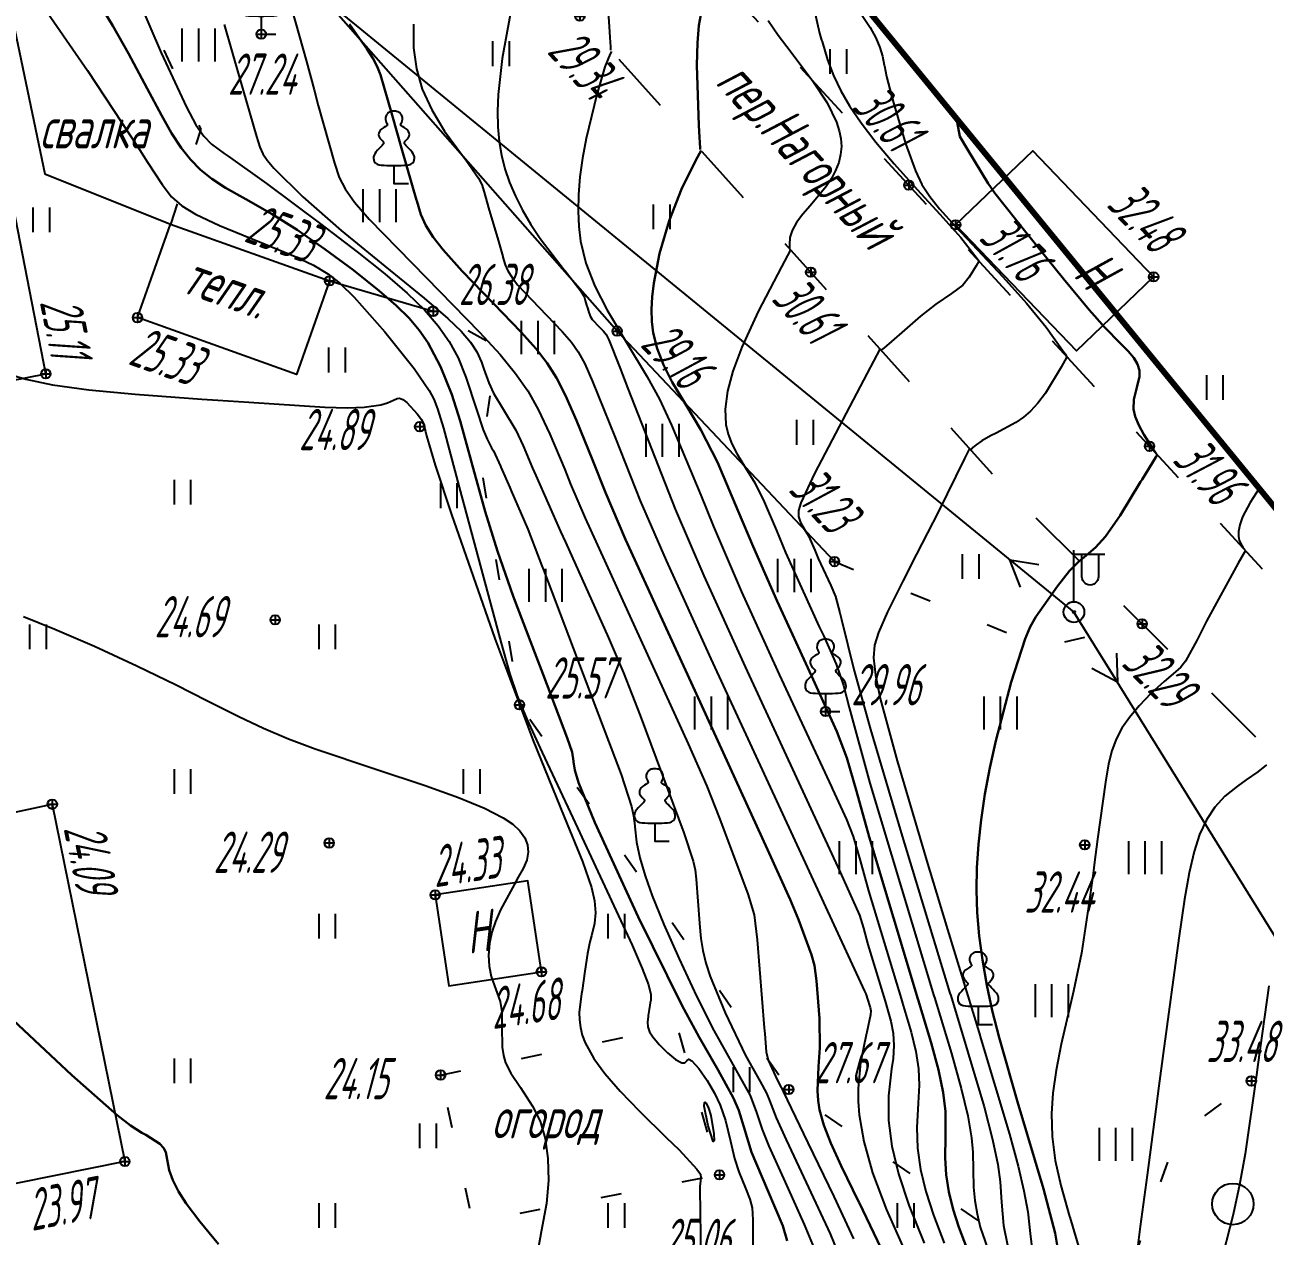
# Model space of a CAD drawing. Extents: x 1233805 to 1234355, y 654698 to 655114.
# Drawn here: x 1234249.19 to 1234279.21, y 654898.95 to 654928.25 of the extents above; entities that cross this region are included whole.
import ezdxf

# ---------------------------------------------------------------- set-up
doc = ezdxf.new("R2010")
doc.units = 0
doc.linetypes.add('ИИDash_05_15', pattern=[2, 0.5, -1.5])
doc.linetypes.add('ИИDash_15_15', pattern=[3, 1.5, -1.5])
for name, color, linetype, lineweight in [('ИИ_ГОРИЗОНТАЛИ_ОСН', 32, 'Continuous', 25), ('ИИ_ГОРИЗОНТАЛИ_УТОЛЩ', 32, 'Continuous', 30), ('ИИ_ДОРОГИ_АД', 7, 'Continuous', 25), ('ИИ_ЛЭП_НН', 250, 'Continuous', 25), ('ИИ_ОГРАДЫ', 7, 'Continuous', 25), ('ИИ_ОТМЕТКИ', 7, 'Continuous', 25), ('ИИ_СООРУЖЕНИЕ', 7, 'Continuous', 25), ('ИИ_СТРОЕНИЕ', 7, 'Continuous', 25), ('ИИ_УГОДЬЯ', 7, 'Continuous', 25)]:
    doc.layers.add(name, color=color, linetype=linetype, lineweight=lineweight)
doc.layers.add('Оформление точек', color=7, linetype='Continuous')
doc.styles.add('VNIPISIMPLEXCUR', font='simplex.shx', dxfattribs={"width": 0.8, "oblique": 15})
doc.styles.add('ГОСТ 2.304 КУРСИВ', font='cs_gost2304.shx', dxfattribs={"oblique": 15})
doc.linetypes.add('ИИ052801П', pattern='A,2,[39,3dservice.shx,S=0.8,R=0,X=0,Y=0],2', length=4)
doc.linetypes.add('ИИ054751', pattern='A,2.5,[1,3dservice.shx,S=0.8,R=0,X=0,Y=0],2.5', length=5)

# ---------------------------------------------------------------- blocks, each defined once
blk = doc.blocks.new('ИИ05401')
at = {"color": 0, "linetype": 'Continuous', "lineweight": 25}
for points in [[(-0.4, 1.2), (-0.4, 0)], [(0.4, 1.2), (0.4, 0)]]:
    blk.add_lwpolyline(points, dxfattribs=at)
blk = doc.blocks.new('ИИ053881')
at = {"color": 0, "linetype": 'Continuous', "lineweight": 25}
blk.add_lwpolyline([(0, 0.875), (0.129, 0.876), (0.342, 0.878), (0.479, 0.882), (0.614, 0.891), (0.726, 0.907), (0.816, 0.94), (0.906, 1), (0.956, 1.071), (0.983, 1.151), (0.991, 1.231), (0.986, 1.295), (0.963, 1.379), (0.932, 1.445), (0.884, 1.516), (0.798, 1.61), (0.719, 1.692), (0.646, 1.766), (0.575, 1.842), (0.536, 1.889), (0.511, 1.929), (0.501, 1.967), (0.504, 1.992), (0.518, 2.017), (0.545, 2.049), (0.608, 2.115), (0.679, 2.198), (0.732, 2.29), (0.745, 2.372), (0.736, 2.444), (0.709, 2.515), (0.672, 2.575), (0.633, 2.617), (0.596, 2.646), (0.548, 2.678), (0.495, 2.709), (0.408, 2.76), (0.363, 2.789), (0.336, 2.812), (0.324, 2.831), (0.321, 2.846), (0.325, 2.865), (0.335, 2.89), (0.353, 2.928), (0.372, 2.968), (0.4, 3.034), (0.413, 3.103), (0.412, 3.19), (0.398, 3.247), (0.363, 3.319), (0.32, 3.377), (0.284, 3.414), (0.246, 3.444), (0.181, 3.476), (0.125, 3.489), (0.07, 3.496), (0, 3.5), (-0.07, 3.496), (-0.125, 3.489), (-0.181, 3.476), (-0.246, 3.444), (-0.284, 3.414), (-0.32, 3.377), (-0.363, 3.319), (-0.398, 3.247), (-0.412, 3.19), (-0.413, 3.103), (-0.4, 3.034), (-0.372, 2.968), (-0.353, 2.928), (-0.335, 2.89), (-0.325, 2.865), (-0.321, 2.846), (-0.324, 2.831), (-0.336, 2.812), (-0.363, 2.789), (-0.408, 2.76), (-0.495, 2.709), (-0.548, 2.678), (-0.596, 2.646), (-0.633, 2.617), (-0.672, 2.575), (-0.709, 2.515), (-0.736, 2.444), (-0.745, 2.372), (-0.732, 2.29), (-0.679, 2.198), (-0.608, 2.115), (-0.545, 2.049), (-0.518, 2.017), (-0.504, 1.992), (-0.501, 1.967), (-0.511, 1.929), (-0.536, 1.889), (-0.575, 1.842), (-0.646, 1.766), (-0.719, 1.692), (-0.798, 1.61), (-0.884, 1.516), (-0.932, 1.445), (-0.963, 1.379), (-0.986, 1.295), (-0.991, 1.231), (-0.983, 1.151), (-0.956, 1.071), (-0.906, 1), (-0.816, 0.94), (-0.726, 0.907), (-0.614, 0.891), (-0.479, 0.882), (-0.342, 0.878), (-0.129, 0.876)], close=True, dxfattribs=at)
blk.add_lwpolyline([(0, 0.875), (0, 0), (0.7, 0)], dxfattribs=at)
blk = doc.blocks.new('ИИ05368')
at = {"color": 0, "linetype": 'Continuous'}
blk.add_circle((0, 0), 1, dxfattribs=at)
blk = doc.blocks.new('ии05402')
at = {"color": 0, "linetype": 'Continuous', "lineweight": 25}
for points in [[(-0.8, 0), (-0.8, 1.6)], [(0, 0), (0, 1.6)], [(0.8, 0), (0.8, 1.6)]]:
    blk.add_lwpolyline(points, dxfattribs=at)
blk = doc.blocks.new('ИИ0511015')
at = {"linetype": 'Continuous', "lineweight": 25}
blk.add_hatch(color=0, dxfattribs=at).paths.add_polyline_path([(-0.05, 0, 1), (0.05, 0, 1)])
at = {"color": 0, "linetype": 'Continuous', "lineweight": 25, "flags": 128}
for points in [[(0, 0.5), (0, 3)], [(0, 2.806), (1.5, 2.806)], [(1.184, 2.806), (1.184, 1.706), (1.174, 1.617), (1.144, 1.532), (1.096, 1.456), (1.033, 1.393), (0.957, 1.345), (0.873, 1.316), (0.784, 1.306), (0.695, 1.316), (0.61, 1.345), (0.534, 1.393), (0.471, 1.456), (0.423, 1.532), (0.394, 1.617), (0.384, 1.706), (0.384, 2.806)]]:
    blk.add_lwpolyline(points, dxfattribs=at)
at = {"color": 0, "linetype": 'Continuous', "lineweight": 25}
for radius in [0.5, 0.05]:
    blk.add_circle((0, 0), radius, dxfattribs=at)
blk = doc.blocks.new('ИИ051144')
at = {"color": 0, "linetype": 'Continuous', "lineweight": 25, "flags": 128}
for points in [[(2.775, 0.707), (4, 0), (2.775, -0.707)], [(4, 0), (0, 0)]]:
    blk.add_lwpolyline(points, dxfattribs=at)
blk = doc.blocks.new('PICKET')
at = {"color": 0, "linetype": 'Continuous', "lineweight": 25}
for p, q in [((-0.23, 0), (0.23, 0)), ((0, 0.23), (0, -0.23))]:
    blk.add_line(p, q, dxfattribs=at)
blk.add_circle((0, 0), 0.23, dxfattribs=at)
at = {"color": 0, "linetype": 'Continuous', "style": 'VNIPISIMPLEXCUR', "oblique": 15, "width": 0.8}
blk.add_attdef('OTMETKA', (1.25, 0.3), '', height=2, dxfattribs=at)
at = {"color": 8, "linetype": 'Continuous', "style": 'VNIPISIMPLEXCUR', "oblique": 15, "width": 0.8, "flags": 1}
blk.add_attdef('NOMER', (1.25, -2.7), '', height=2, dxfattribs=at)

msp = doc.modelspace()

# ---------------------------------------------------------------- linework, layer by layer
at = {"layer": 'ИИ_ГОРИЗОНТАЛИ_ОСН', "flags": 128}
for points, elevation in [([(1234251.661, 654929.49), (1234252.489, 654927.57), (1234253.098, 654926.256), (1234253.326, 654925.83), (1234253.515, 654925.554), (1234253.708, 654925.361), (1234254.012, 654925.141), (1234254.111, 654925.074), (1234255.032, 654924.416), (1234256.344, 654923.44), (1234257.23, 654922.762), (1234257.899, 654922.225), (1234258.439, 654921.757), (1234258.857, 654921.353), (1234259.191, 654920.97), (1234259.459, 654920.588), (1234259.67, 654920.194), (1234259.858, 654919.727), (1234260.117, 654918.943), (1234260.276, 654918.457), (1234260.372, 654918.224), (1234260.483, 654918.02), (1234260.527, 654917.944), (1234260.698, 654917.573), (1234260.709, 654917.547), (1234260.921, 654917.061), (1234260.958, 654916.978), (1234261.361, 654916.051), (1234261.702, 654915.166), (1234261.74, 654915.064), (1234262.346, 654913.468), (1234262.461, 654913.171), (1234263.619, 654910.112), (1234263.871, 654909.343), (1234263.92, 654909.116), (1234263.946, 654908.875), (1234263.948, 654908.85), (1234263.991, 654908.479), (1234264.071, 654908.1), (1234264.196, 654907.666), (1234264.369, 654907.177), (1234264.65, 654906.486), (1234265.019, 654905.655), (1234265.446, 654904.753), (1234265.861, 654903.926), (1234266.473, 654902.826), (1234266.738, 654902.348), (1234266.891, 654901.937), (1234267.032, 654901.531), (1234267.194, 654901.127), (1234267.59, 654900.252), (1234268.052, 654899.231), (1234268.327, 654898.555)], 26.5), ([(1234263.239, 654929.573), (1234263.344, 654927.951), (1234263.352, 654927.826), (1234263.358, 654927.728), (1234263.363, 654927.646), (1234263.364, 654927.635)], 29.5), ([(1234255.467, 654929.256), (1234256.002, 654927.364), (1234256.187, 654926.68), (1234256.288, 654926.302), (1234256.678, 654924.906), (1234256.794, 654924.556), (1234256.937, 654924.28), (1234257.169, 654923.958), (1234257.524, 654923.551), (1234258.901, 654922.139), (1234260.194, 654920.819), (1234260.689, 654920.276), (1234261.064, 654919.816), (1234261.357, 654919.394), (1234261.611, 654918.948), (1234261.896, 654918.348), (1234262.254, 654917.49), (1234262.395, 654917.142), (1234262.749, 654916.319), (1234263.384, 654914.921), (1234263.66, 654914.319), (1234265.238, 654910.86), (1234265.692, 654909.832), (1234265.993, 654909.074), (1234266.682, 654907.231), (1234266.838, 654906.718), (1234266.908, 654906.119), (1234267.082, 654903.988), (1234267.093, 654903.84), (1234267.132, 654903.405), (1234267.178, 654903.208), (1234267.401, 654902.71), (1234267.49, 654902.547), (1234267.531, 654902.472), (1234267.541, 654902.45), (1234268.029, 654901.426), (1234268.136, 654901.206), (1234268.766, 654899.911), (1234269.246, 654898.882)], 27.5), ([(1234249.523, 654928.856), (1234250.7, 654927.148), (1234251.964, 654925.231), (1234252.156, 654924.929), (1234252.508, 654924.388), (1234252.74, 654924.092), (1234252.988, 654923.869), (1234253.313, 654923.669), (1234253.899, 654923.393), (1234254.869, 654922.997), (1234255.726, 654922.647), (1234256.176, 654922.434), (1234256.517, 654922.229), (1234256.817, 654921.992), (1234257.154, 654921.661), (1234257.902, 654920.821), (1234258.611, 654919.939), (1234258.972, 654919.407), (1234259.083, 654919.192), (1234259.174, 654918.96), (1234259.316, 654918.493), (1234259.626, 654917.338), (1234259.666, 654917.187), (1234260.711, 654913.289), (1234260.926, 654912.543), (1234261.105, 654912.015), (1234261.335, 654911.455), (1234261.703, 654910.646), (1234262.449, 654909.065), (1234263.887, 654905.985), (1234264.128, 654905.424), (1234264.277, 654905.03), (1234264.341, 654904.791), (1234264.334, 654904.648), (1234264.332, 654904.64), (1234264.297, 654904.433), (1234264.275, 654904.283), (1234264.271, 654904.261), (1234264.255, 654904.124), (1234264.266, 654904.01), (1234264.308, 654903.891), (1234264.383, 654903.766), (1234264.536, 654903.581), (1234264.737, 654903.385), (1234264.937, 654903.225), (1234265.084, 654903.143), (1234265.156, 654903.141), (1234265.209, 654903.192), (1234265.258, 654903.232), (1234265.33, 654903.192), (1234265.497, 654903.003), (1234265.699, 654902.714), (1234265.878, 654902.41), (1234266.017, 654902.119), (1234266.147, 654901.744), (1234266.263, 654901.248), (1234266.359, 654900.829), (1234266.463, 654900.508), (1234266.626, 654900.105), (1234266.734, 654899.839), (1234266.787, 654899.637), (1234266.808, 654899.339), (1234266.796, 654897.594)], 25.5), ([(1234269.254, 654928.775), (1234269.643, 654928.185), (1234269.779, 654927.933), (1234269.88, 654927.703), (1234269.946, 654927.495), (1234269.988, 654927.276), (1234269.99, 654927.262), (1234270.038, 654927.003), (1234270.121, 654926.692), (1234270.18, 654926.481), (1234270.213, 654926.36), (1234270.498, 654925.381), (1234270.739, 654924.715), (1234270.899, 654924.386), (1234271.086, 654924.094), (1234271.323, 654923.799), (1234271.703, 654923.383), (1234271.987, 654923.083), (1234272.858, 654922.154), (1234273.427, 654921.52), (1234273.906, 654920.937), (1234274.303, 654920.384), (1234274.371, 654920.285), (1234274.393, 654920.252), (1234274.424, 654920.206), (1234274.426, 654920.203), (1234274.43, 654920.196)], 31.5), ([(1234260.935, 654928.49), (1234260.736, 654927.435), (1234260.639, 654926.567), (1234260.625, 654926.164), (1234260.633, 654925.785), (1234260.665, 654925.429), (1234260.721, 654925.097), (1234260.803, 654924.769), (1234260.916, 654924.438), (1234261.058, 654924.102), (1234261.231, 654923.763), (1234261.429, 654923.424), (1234261.659, 654923.078), (1234262.239, 654922.323), (1234262.261, 654922.296), (1234262.629, 654921.834), (1234262.721, 654921.68), (1234262.749, 654921.584), (1234262.783, 654921.469), (1234262.804, 654921.401), (1234262.838, 654921.289), (1234262.841, 654921.274), (1234262.867, 654921.199), (1234262.918, 654921.124), (1234263.086, 654920.947), (1234263.19, 654920.841), (1234263.253, 654920.759), (1234263.318, 654920.632), (1234263.587, 654919.963), (1234263.781, 654919.456), (1234264.926, 654916.536), (1234265.616, 654914.923), (1234266.618, 654912.723), (1234268.76, 654908.098), (1234268.922, 654907.751), (1234269.387, 654906.714), (1234269.48, 654906.397), (1234269.589, 654906.007), (1234270.029, 654904.55), (1234270.031, 654904.543), (1234270.147, 654904.145), (1234270.202, 654903.856), (1234270.22, 654903.564), (1234270.2, 654903.244), (1234270.165, 654902.994), (1234270.091, 654902.34), (1234270.093, 654901.748), (1234270.171, 654901.121), (1234270.329, 654900.458), (1234270.582, 654899.697), (1234270.95, 654898.778)], 29), ([(1234268.287, 654928.619), (1234268.422, 654928.052), (1234268.47, 654927.879), (1234268.48, 654927.846), (1234268.613, 654927.405), (1234268.758, 654927.024), (1234268.935, 654926.651), (1234269.143, 654926.29), (1234269.424, 654925.877), (1234269.785, 654925.41), (1234270.225, 654924.888), (1234270.781, 654924.266), (1234271.329, 654923.671), (1234271.841, 654923.109), (1234272.237, 654922.597), (1234272.296, 654922.511)], 31), ([(1234254.011, 654928.256), (1234254.378, 654926.969), (1234254.793, 654925.546), (1234254.876, 654925.291), (1234254.949, 654925.129), (1234255.052, 654924.974), (1234255.216, 654924.781), (1234255.914, 654924.089), (1234256.845, 654923.272), (1234257.899, 654922.412), (1234258.852, 654921.638), (1234259.42, 654921.149), (1234259.743, 654920.838), (1234259.975, 654920.572), (1234260.128, 654920.34), (1234260.237, 654920.09), (1234260.294, 654919.924), (1234260.416, 654919.59), (1234260.533, 654919.338), (1234260.766, 654918.95), (1234261.067, 654918.445), (1234261.25, 654918.068), (1234261.477, 654917.527), (1234261.552, 654917.345), (1234262.152, 654915.991), (1234262.271, 654915.732), (1234263.315, 654913.421), (1234263.677, 654912.571), (1234264.077, 654911.54), (1234265.139, 654908.707), (1234265.363, 654908.018), (1234265.408, 654907.811), (1234265.434, 654907.583), (1234265.517, 654906.522), (1234265.518, 654906.513), (1234265.55, 654906.147), (1234265.596, 654905.856), (1234265.669, 654905.554), (1234265.773, 654905.229), (1234266.133, 654904.349), (1234266.631, 654903.318), (1234266.982, 654902.687), (1234267.135, 654902.41), (1234267.207, 654902.229), (1234267.372, 654901.811), (1234267.611, 654901.276), (1234267.92, 654900.623), (1234268.674, 654899.003), (1234269.124, 654897.913)], 27), ([(1234258.595, 654928.27), (1234258.596, 654927.694), (1234258.662, 654927.187), (1234258.805, 654926.697), (1234259.035, 654926.193), (1234259.346, 654925.68), (1234259.781, 654925.088), (1234259.861, 654924.984), (1234260.17, 654924.539), (1234260.243, 654924.389), (1234260.303, 654924.205), (1234260.412, 654923.825), (1234260.544, 654923.366), (1234260.623, 654923.096), (1234260.752, 654922.648), (1234260.757, 654922.63), (1234260.814, 654922.445), (1234260.88, 654922.297), (1234260.979, 654922.139), (1234261.114, 654921.964), (1234261.812, 654921.223), (1234262.191, 654920.834), (1234262.417, 654920.577), (1234262.581, 654920.342), (1234262.739, 654920.047), (1234262.928, 654919.625), (1234263.473, 654918.266), (1234264.082, 654916.738), (1234264.705, 654915.29), (1234265.792, 654912.912), (1234268.814, 654906.378), (1234269.512, 654904.877), (1234269.542, 654904.812), (1234269.557, 654904.761), (1234269.572, 654904.709), (1234269.642, 654904.481), (1234269.643, 654904.48), (1234269.659, 654904.402), (1234269.653, 654904.298), (1234269.566, 654903.884), (1234269.551, 654903.82), (1234269.41, 654903.147), (1234269.356, 654902.523), (1234269.358, 654902.204), (1234269.382, 654901.884), (1234269.489, 654901.234), (1234269.705, 654900.477), (1234270.04, 654899.586), (1234270.491, 654898.566)], 28.5), ([(1234267.179, 654928.355), (1234267.422, 654928.003), (1234267.736, 654927.59), (1234268.261, 654926.89), (1234268.602, 654926.362), (1234268.828, 654925.898), (1234268.897, 654925.69), (1234268.936, 654925.497), (1234268.948, 654925.305), (1234268.931, 654925.113), (1234268.885, 654924.921), (1234268.81, 654924.727), (1234268.709, 654924.534), (1234268.578, 654924.336), (1234268.192, 654923.872), (1234268.018, 654923.673), (1234267.863, 654923.465), (1234267.758, 654923.275), (1234267.701, 654923.105), (1234267.691, 654922.94), (1234267.695, 654922.832)], 30.5), ([(1234263.386, 654927.609), (1234263.352, 654927.55), (1234263.226, 654927.234), (1234263.029, 654926.561), (1234262.771, 654925.502), (1234262.683, 654925.023), (1234262.622, 654924.571), (1234262.586, 654924.143), (1234262.576, 654923.742), (1234262.592, 654923.368), (1234262.635, 654923.021), (1234262.764, 654922.484), (1234262.979, 654921.93), (1234263.28, 654921.346), (1234263.751, 654920.567), (1234264.252, 654919.739), (1234264.543, 654919.191), (1234264.839, 654918.569), (1234265.55, 654916.873), (1234265.856, 654916.117), (1234266.534, 654914.535), (1234267.444, 654912.535), (1234268.707, 654909.818), (1234268.735, 654909.758), (1234269.072, 654909.025), (1234269.233, 654908.616), (1234269.403, 654908.033), (1234269.606, 654907.305), (1234270.416, 654904.62), (1234270.421, 654904.605), (1234270.635, 654903.886), (1234270.751, 654903.413), (1234270.817, 654902.995), (1234270.833, 654902.604), (1234270.805, 654902.164), (1234270.771, 654901.577), (1234270.788, 654901.079), (1234270.86, 654900.564), (1234270.99, 654900.027), (1234271.176, 654899.458), (1234271.44, 654898.776)], 29.5), ([(1234267.717, 654922.807), (1234267.499, 654922.398), (1234266.937, 654921.313), (1234266.539, 654920.449), (1234266.323, 654919.876), (1234266.189, 654919.385), (1234266.133, 654918.956), (1234266.153, 654918.579), (1234266.209, 654918.351), (1234266.3, 654918.116), (1234266.429, 654917.866), (1234266.632, 654917.533), (1234266.851, 654917.171), (1234267.083, 654916.71), (1234267.377, 654916.018), (1234267.6, 654915.484), (1234268.415, 654913.689), (1234268.52, 654913.464), (1234268.822, 654912.787), (1234268.997, 654912.27), (1234269.138, 654911.74), (1234269.64, 654909.902), (1234271.19, 654904.76), (1234271.202, 654904.719), (1234271.613, 654903.364), (1234271.851, 654902.522), (1234272.01, 654901.857), (1234272.099, 654901.325), (1234272.128, 654900.982), (1234272.139, 654900.551), (1234272.15, 654900.133), (1234272.177, 654899.809), (1234272.231, 654899.489), (1234272.311, 654899.164), (1234272.552, 654898.472)], 30.5), ([(1234272.275, 654922.534), (1234272.214, 654922.424), (1234272.044, 654922.143), (1234271.885, 654921.951), (1234271.612, 654921.753), (1234271.233, 654921.495), (1234270.861, 654921.199), (1234270.473, 654920.868), (1234270.158, 654920.592), (1234270.039, 654920.487), (1234269.984, 654920.439), (1234269.923, 654920.385), (1234269.92, 654920.383), (1234269.911, 654920.375)], 31), ([(1234269.883, 654920.405), (1234269.572, 654919.822), (1234268.295, 654917.393), (1234267.967, 654916.689), (1234267.914, 654916.502), (1234267.913, 654916.357), (1234267.961, 654916.208), (1234268.073, 654916.015), (1234268.15, 654915.887), (1234268.306, 654915.542), (1234268.389, 654915.34), (1234268.63, 654914.824), (1234268.695, 654914.688), (1234268.804, 654914.424), (1234268.911, 654914.025), (1234268.95, 654913.862), (1234269.252, 654912.655), (1234269.657, 654911.201), (1234270.395, 654908.707), (1234271.576, 654904.829), (1234271.596, 654904.766), (1234272.401, 654902.074), (1234272.607, 654901.287), (1234272.733, 654900.685), (1234272.79, 654900.26), (1234272.824, 654899.77), (1234272.871, 654899.202), (1234272.972, 654898.733)], 31), ([(1234274.409, 654920.219), (1234274.271, 654919.972), (1234273.885, 654919.342), (1234273.702, 654919.102), (1234273.525, 654918.908), (1234273.36, 654918.763), (1234273.173, 654918.63), (1234272.694, 654918.371), (1234272.558, 654918.304), (1234272.35, 654918.186), (1234272.214, 654918.091), (1234272.134, 654918.024), (1234272.104, 654917.997), (1234272.094, 654917.988), (1234272.079, 654917.975), (1234272.079, 654917.975), (1234272.077, 654917.974), (1234272.077, 654917.973)], 31.5), ([(1234248.916, 654919.771), (1234249.209, 654919.677), (1234249.856, 654919.541), (1234250.737, 654919.421), (1234251.856, 654919.315), (1234253.467, 654919.199), (1234253.859, 654919.172), (1234254.611, 654919.119), (1234256.449, 654919.004), (1234256.994, 654918.989), (1234257.395, 654918.999), (1234257.802, 654919.057), (1234257.961, 654919.106), (1234258.111, 654919.174), (1234258.194, 654919.212), (1234258.251, 654919.218), (1234258.333, 654919.187), (1234258.432, 654919.113), (1234258.682, 654918.841), (1234258.783, 654918.706), (1234258.828, 654918.615), (1234258.884, 654918.409), (1234258.91, 654918.308), (1234259.117, 654917.601), (1234259.513, 654916.402), (1234260.56, 654913.409), (1234261.479, 654910.951), (1234262.241, 654909.091), (1234262.686, 654908.007), (1234262.901, 654907.386), (1234262.974, 654907.059), (1234262.998, 654906.77), (1234262.976, 654906.512), (1234262.902, 654906.215), (1234262.862, 654906.071), (1234262.801, 654905.784), (1234262.74, 654905.358), (1234262.672, 654904.888), (1234262.66, 654904.812), (1234262.605, 654904.364), (1234262.608, 654904.178), (1234262.632, 654903.998), (1234262.677, 654903.813), (1234262.746, 654903.627), (1234262.954, 654903.244), (1234263.221, 654902.882), (1234263.591, 654902.456), (1234264.06, 654901.969), (1234264.707, 654901.338), (1234265.023, 654901.033), (1234265.454, 654900.572), (1234265.536, 654900.446), (1234265.55, 654900.357), (1234265.539, 654900.283), (1234265.523, 654900.146), (1234265.525, 654900.09), (1234265.558, 654897.836)], 25), ([(1234272.049, 654918.004), (1234271.931, 654917.761), (1234271.299, 654916.479), (1234270.77, 654915.448), (1234270.434, 654914.796), (1234270.065, 654914.054), (1234269.844, 654913.55), (1234269.751, 654913.247), (1234269.73, 654912.937), (1234269.774, 654912.522), (1234269.89, 654911.958), (1234270.295, 654910.447), (1234271.061, 654907.882), (1234271.093, 654907.777), (1234271.52, 654906.369), (1234272.281, 654903.866), (1234272.325, 654903.724), (1234273.014, 654901.412), (1234273.224, 654900.64), (1234273.366, 654900.045), (1234273.459, 654899.536), (1234273.518, 654899.01), (1234273.563, 654898.613)], 31.5), ([(1234279.064, 654917.033), (1234278.845, 654916.698), (1234278.66, 654916.346), (1234278.592, 654916.159), (1234278.559, 654915.993), (1234278.559, 654915.878), (1234278.58, 654915.775), (1234278.643, 654915.654), (1234278.666, 654915.618), (1234278.683, 654915.593), (1234278.697, 654915.571), (1234278.698, 654915.57), (1234278.7, 654915.567)], 32.5), ([(1234278.729, 654915.535), (1234278.554, 654915.224), (1234277.786, 654913.823), (1234277.558, 654913.377), (1234277.279, 654912.86), (1234277.162, 654912.715), (1234276.975, 654912.551), (1234276.761, 654912.369), (1234276.441, 654912.071), (1234276.154, 654911.773), (1234275.919, 654911.493), (1234275.739, 654911.235), (1234275.599, 654910.971), (1234275.493, 654910.688), (1234275.416, 654910.373), (1234275.345, 654909.932), (1234275.151, 654908.551), (1234275.078, 654907.996), (1234275.041, 654907.717), (1234274.924, 654906.866), (1234274.909, 654906.763), (1234274.909, 654906.76), (1234274.758, 654905.797), (1234274.567, 654904.872), (1234274.461, 654904.423), (1234274.269, 654903.593), (1234274.147, 654902.967), (1234274.069, 654902.409), (1234274.036, 654901.913), (1234274.052, 654901.356), (1234274.126, 654900.776), (1234274.257, 654900.171), (1234274.47, 654899.423), (1234274.476, 654899.406), (1234274.75, 654898.477)], 32.5), ([(1234249.154, 654913.941), (1234249.912, 654913.635), (1234250.871, 654913.216), (1234251.901, 654912.742), (1234252.847, 654912.285), (1234253.59, 654911.907), (1234254.364, 654911.515), (1234254.96, 654911.235), (1234255.569, 654910.977), (1234256.215, 654910.734), (1234257.68, 654910.245), (1234258.873, 654909.852), (1234259.68, 654909.563), (1234260.309, 654909.304), (1234260.763, 654909.07), (1234260.995, 654908.912), (1234261.17, 654908.751), (1234261.29, 654908.584), (1234261.356, 654908.411), (1234261.37, 654908.235), (1234261.334, 654908.047), (1234261.25, 654907.843), (1234261.097, 654907.573), (1234261.083, 654907.548), (1234260.695, 654906.844), (1234260.574, 654906.561), (1234260.488, 654906.301), (1234260.432, 654906.026), (1234260.41, 654905.749), (1234260.422, 654905.48), (1234260.47, 654905.23), (1234260.582, 654904.916), (1234260.689, 654904.621), (1234260.733, 654904.375), (1234260.731, 654904.021), (1234260.736, 654903.516), (1234260.768, 654903.321), (1234260.822, 654903.143), (1234260.95, 654902.889), (1234261.184, 654902.54), (1234261.477, 654902.096), (1234261.657, 654901.731), (1234261.78, 654901.313), (1234261.848, 654900.83), (1234261.858, 654900.295), (1234261.809, 654899.734), (1234261.685, 654899.049), (1234261.555, 654898.325)], 24.5), ([(1234279.239, 654910.349), (1234279.029, 654910.178), (1234278.748, 654909.983), (1234278.534, 654909.837), (1234278.23, 654909.59), (1234277.985, 654909.322), (1234277.782, 654909.015), (1234277.618, 654908.662), (1234277.487, 654908.253), (1234277.368, 654907.738), (1234277.256, 654907.102), (1234277.118, 654906.158), (1234276.733, 654903.365), (1234276.63, 654902.586), (1234276.556, 654902.016), (1234276.346, 654900.422), (1234276.183, 654899.182), (1234276.019, 654897.893)], 33), ([(1234279.297, 654905.004), (1234279.029, 654903.097), (1234278.996, 654902.848), (1234278.719, 654900.941), (1234278.582, 654900.187), (1234278.43, 654899.474), (1234278.101, 654898.18), (1234277.612, 654896.49), (1234277.545, 654896.267), (1234277.436, 654895.881), (1234277.379, 654895.602), (1234277.353, 654895.33), (1234277.357, 654895.045), (1234277.396, 654894.712), (1234277.47, 654894.323), (1234277.744, 654893.307), (1234278.134, 654892.087), (1234278.804, 654890.108), (1234279.593, 654887.771)], 33.5)]:
    msp.add_lwpolyline(points, dxfattribs=dict(at, elevation=elevation))
at = {"layer": 'ИИ_ГОРИЗОНТАЛИ_ОСН', "elevation": 25, "flags": 128}
msp.add_lwpolyline([(1234265.79, 654901.868), (1234265.863, 654901.421), (1234265.866, 654901.264), (1234265.857, 654901.234), (1234265.842, 654901.241), (1234265.721, 654901.615), (1234265.628, 654902.091), (1234265.635, 654902.182), (1234265.652, 654902.187), (1234265.676, 654902.164), (1234265.735, 654902.045), (1234265.79, 654901.868)], close=True, dxfattribs=at)
at = {"layer": 'ИИ_ГОРИЗОНТАЛИ_УТОЛЩ', "flags": 128}
for points, elevation in [([(1234250.749, 654929.16), (1234251.316, 654928.226), (1234251.699, 654927.559), (1234252.148, 654926.713), (1234252.49, 654926.066), (1234252.739, 654925.631), (1234252.97, 654925.276), (1234253.192, 654924.993), (1234253.435, 654924.746), (1234253.715, 654924.522), (1234254.044, 654924.308), (1234254.532, 654924.034), (1234255.175, 654923.67), (1234255.774, 654923.291), (1234256.445, 654922.827), (1234257.14, 654922.313), (1234257.763, 654921.817), (1234258.171, 654921.464), (1234258.485, 654921.155), (1234258.729, 654920.868), (1234258.94, 654920.562), (1234259.247, 654919.986), (1234259.52, 654919.306), (1234259.723, 654918.667), (1234259.988, 654917.705), (1234259.998, 654917.668), (1234260.327, 654916.48), (1234260.626, 654915.518), (1234261.009, 654914.43), (1234261.569, 654912.957), (1234261.732, 654912.535), (1234262.316, 654911.005), (1234262.43, 654910.656), (1234262.463, 654910.442), (1234262.465, 654910.419), (1234262.498, 654910.217), (1234262.59, 654909.925), (1234262.985, 654908.952), (1234264.034, 654906.67), (1234265.091, 654904.534), (1234265.508, 654903.759), (1234265.965, 654902.965), (1234266.341, 654902.286), (1234266.464, 654901.984), (1234266.584, 654901.589), (1234266.776, 654900.978), (1234267.16, 654900.072), (1234267.531, 654899.197), (1234267.639, 654898.836)], 26), ([(1234265.568, 654928.619), (1234265.498, 654928.236), (1234265.465, 654927.818), (1234265.454, 654927.278), (1234265.501, 654925.814), (1234265.514, 654925.533), (1234265.521, 654925.406), (1234265.528, 654925.266), (1234265.528, 654925.255), (1234265.529, 654925.233)], 30), ([(1234257.048, 654928.263), (1234257.34, 654927.842), (1234257.461, 654927.672), (1234257.607, 654927.446), (1234257.712, 654927.244), (1234257.792, 654927.037), (1234257.885, 654926.731), (1234258.075, 654926.066), (1234258.305, 654925.263), (1234258.441, 654924.791), (1234258.666, 654924.008), (1234258.671, 654923.989), (1234258.774, 654923.66), (1234258.893, 654923.397), (1234259.068, 654923.116), (1234259.309, 654922.805), (1234259.771, 654922.29), (1234260.54, 654921.498), (1234261.193, 654920.827), (1234261.563, 654920.415), (1234261.831, 654920.069), (1234262.052, 654919.715), (1234262.27, 654919.286), (1234262.535, 654918.68), (1234262.922, 654917.725), (1234263.239, 654916.94), (1234263.727, 654915.804), (1234264.616, 654913.851), (1234265.31, 654912.34), (1234267.162, 654908.299), (1234267.71, 654907.089), (1234267.909, 654906.607), (1234268.225, 654905.755), (1234268.301, 654905.497), (1234268.347, 654905.125), (1234268.418, 654904.211), (1234268.428, 654903.507), (1234268.397, 654903.048), (1234268.369, 654902.461), (1234268.385, 654902.227), (1234268.422, 654902), (1234268.524, 654901.635), (1234268.695, 654901.195), (1234268.943, 654900.648), (1234269.371, 654899.773), (1234269.377, 654899.761), (1234270.366, 654897.705)], 28), ([(1234271.729, 654925.999), (1234271.745, 654925.915), (1234271.748, 654925.898), (1234271.818, 654925.55), (1234271.991, 654925.25), (1234272.503, 654924.408), (1234272.664, 654924.177), (1234272.946, 654923.82), (1234273.162, 654923.55), (1234273.381, 654923.276), (1234274.322, 654922.103), (1234274.944, 654921.354), (1234275.328, 654920.925), (1234275.701, 654920.545), (1234275.886, 654920.358), (1234276.023, 654920.192), (1234276.113, 654920.038), (1234276.16, 654919.889), (1234276.167, 654919.742), (1234276.1, 654919.479), (1234276.024, 654919.188), (1234276.02, 654918.953), (1234276.063, 654918.774), (1234276.146, 654918.569), (1234276.268, 654918.34), (1234276.439, 654918.071), (1234276.565, 654917.882)], 32), ([(1234265.552, 654925.208), (1234265.426, 654924.974), (1234265.082, 654924.274), (1234264.784, 654923.505), (1234264.55, 654922.722), (1234264.406, 654922.003), (1234264.368, 654921.672), (1234264.353, 654921.361), (1234264.362, 654921.07), (1234264.394, 654920.8), (1234264.487, 654920.418), (1234264.64, 654920.023), (1234264.855, 654919.606), (1234265.192, 654919.05), (1234265.551, 654918.455), (1234265.947, 654917.67), (1234266.453, 654916.485), (1234266.811, 654915.628), (1234267.392, 654914.31), (1234268.225, 654912.499), (1234268.345, 654912.239), (1234268.838, 654911.153), (1234269.083, 654910.516), (1234269.314, 654909.714), (1234269.623, 654908.604), (1234270.803, 654904.69), (1234270.811, 654904.664), (1234271.123, 654903.626), (1234271.301, 654902.968), (1234271.413, 654902.426), (1234271.466, 654901.964), (1234271.465, 654901.349), (1234271.458, 654900.843), (1234271.483, 654900.434), (1234271.546, 654900.021), (1234271.651, 654899.595), (1234271.789, 654899.167), (1234271.983, 654898.655)], 30), ([(1234276.594, 654917.85), (1234276.559, 654917.795), (1234276.229, 654917.254), (1234276.192, 654917.192), (1234275.694, 654916.383), (1234275.341, 654915.874), (1234275.099, 654915.603), (1234274.826, 654915.373), (1234274.686, 654915.263), (1234274.467, 654915.039), (1234274.181, 654914.673), (1234273.657, 654913.933), (1234273.519, 654913.69), (1234273.394, 654913.396), (1234273.058, 654912.348), (1234272.683, 654910.934), (1234272.538, 654910.273), (1234272.42, 654909.636), (1234272.329, 654909.019), (1234272.265, 654908.427), (1234272.228, 654907.86), (1234272.219, 654907.32), (1234272.238, 654906.774), (1234272.286, 654906.211), (1234272.362, 654905.629), (1234272.468, 654905.023), (1234272.6, 654904.406), (1234272.764, 654903.75), (1234273.23, 654902.141), (1234273.237, 654902.12), (1234273.844, 654900.089), (1234274.119, 654899.023), (1234274.18, 654898.684)], 32), ([(1234247.989, 654905.02), (1234250.324, 654902.841), (1234251.419, 654901.878), (1234251.746, 654901.625), (1234252.018, 654901.451), (1234252.115, 654901.396), (1234252.45, 654901.181), (1234252.542, 654901.084), (1234252.598, 654900.982), (1234252.633, 654900.806), (1234252.682, 654900.546), (1234252.769, 654900.3), (1234252.905, 654900.029), (1234253.093, 654899.735), (1234253.421, 654899.301), (1234253.877, 654898.757)], 24)]:
    msp.add_lwpolyline(points, dxfattribs=dict(at, elevation=elevation))
at = {"layer": 'ИИ_ДОРОГИ_АД', "linetype": 'ИИDash_15_15', "flags": 128}
for points in [[(1234213.689, 655099.962), (1234213.921, 655098.753), (1234214.756, 655094.348), (1234215.671, 655090.473), (1234216.569, 655087.125), (1234217.353, 655084.304), (1234217.716, 655082.581), (1234218.19, 655080.016), (1234218.633, 655076.29), (1234218.842, 655072.548), (1234219.103, 655068.474), (1234219.54, 655064.69), (1234219.834, 655061.188), (1234220.106, 655058.8), (1234221.076, 655053.356), (1234221.621, 655046.565), (1234222.197, 655041.188), (1234222.989, 655033.473), (1234223.714, 655026.596), (1234224.004, 655024.428), (1234224.49, 655020.575), (1234225.872, 655015.393), (1234227.486, 655007.795), (1234229.28, 654999.274), (1234233.77, 654983.899), (1234235.28, 654979.948), (1234242.599, 654962.411), (1234246.914, 654949.166), (1234249.599, 654944.45), (1234253.621, 654941.616), (1234256.584, 654938.131), (1234261.761, 654932.995), (1234264.242, 654931.245), (1234280.624, 654913.48), (1234302.793, 654889.213), (1234306.3, 654883.673), (1234310.274, 654879.467)], [(1234227.501, 654902.153), (1234224.602, 654901.685), (1234225.378, 654907.925), (1234227.377, 654914.463), (1234231.841, 654924.21), (1234238.254, 654934.402), (1234241.604, 654937.528), (1234244.319, 654938.33), (1234248.18, 654938.091), (1234251.947, 654936.636), (1234254.928, 654934.611), (1234262.621, 654928.458), (1234272.736, 654917.242), (1234283.81, 654906.203), (1234297.287, 654888.691), (1234305.246, 654869.004), (1234307.563, 654864.702), (1234310.214, 654860.095)]]:
    msp.add_lwpolyline(points, dxfattribs=at)
at = {"layer": 'ИИ_ДОРОГИ_АД', "flags": 128}
msp.add_lwpolyline([(1234248.944, 654909.204), (1234249.851, 654909.396), (1234251.607, 654900.754), (1234228.462, 654896.087)], dxfattribs=at)
at = {"layer": 'ИИ_ЛЭП_НН', "flags": 128}
msp.add_lwpolyline([(1234213.717, 655063.816), (1234224.994, 655027.75), (1234230.474, 655001.937), (1234232.261, 654974.732), (1234235.873, 654942.857), (1234254.685, 654930.295), (1234274.578, 654914.045), (1234301.425, 654870.757), (1234315.062, 654850.276)], dxfattribs=at)
at = {"layer": 'ИИ_ОГРАДЫ', "linetype": 'ИИ054751', "flags": 128}
msp.add_lwpolyline([(1234268.782, 654915.265), (1234263.522, 654920.843), (1234251.602, 654934.359), (1234249.233, 654935.975), (1234247.455, 654936.737), (1234247.12, 654936.715)], dxfattribs=at)
at = {"layer": 'ИИ_СООРУЖЕНИЕ', "linetype": 'ИИ052801П', "flags": 128}
for points in [[(1234242.19, 654929.79), (1234244.622, 654930.189), (1234248.399, 654930.717), (1234249.674, 654924.647), (1234252.715, 654923.431)], [(1234256.562, 654922.056), (1234259.065, 654921.32)]]:
    msp.add_lwpolyline(points, dxfattribs=at)
at = {"layer": 'ИИ_СТРОЕНИЕ'}
for points in [[(1234246.977, 654919.277), (1234249.693, 654919.807), (1234248.397, 654926.445), (1234240.558, 654924.914), (1234241.338, 654920.919), (1234246.461, 654921.919)], [(1234271.714, 654923.414), (1234274.64, 654920.364), (1234276.506, 654922.154), (1234273.579, 654925.204)], [(1234252.715, 654923.431), (1234256.562, 654922.056), (1234255.758, 654919.792), (1234251.912, 654921.167)], [(1234259.118, 654907.206), (1234259.447, 654905.005), (1234261.688, 654905.341), (1234261.359, 654907.542)]]:
    msp.add_lwpolyline(points, close=True, dxfattribs=at)
at = {"layer": 'ИИ_УГОДЬЯ', "linetype": 'ИИDash_05_15', "flags": 128}
for points in [[(1234248.399, 654930.717), (1234251.187, 654930.538), (1234253.444, 654925.727), (1234252.715, 654923.431)], [(1234275.552, 654897.05), (1234267.674, 654902.495), (1234261.157, 654911.803), (1234260.22, 654917.665), (1234260.619, 654920.457), (1234259.065, 654921.32)], [(1234268.782, 654915.265), (1234273.811, 654913.194), (1234276.228, 654913.762)], [(1234285.911, 654903.474), (1234282.647, 654903.033), (1234278.871, 654902.702), (1234277.054, 654901.349), (1234275.552, 654897.05), (1234272.682, 654894.709), (1234270.754, 654894.136), (1234265.733, 654887.181), (1234263.846, 654881.812), (1234265.389, 654879.327), (1234273.623, 654881.807), (1234275.272, 654883.121), (1234279.18, 654880.476), (1234278.794, 654876.139), (1234279.605, 654871.89), (1234278.546, 654865.536), (1234277.305, 654863.325), (1234278.11, 654860.428), (1234279.469, 654858.997), (1234281.674, 654858.331), (1234283.673, 654858.728), (1234284.072, 654859.628), (1234284.414, 654863.199), (1234285.125, 654865.724), (1234287.522, 654866.311), (1234294.333, 654865.8), (1234298.565, 654869.411), (1234300.324, 654875.089), (1234301.267, 654878.847)]]:
    msp.add_lwpolyline(points, dxfattribs=at)
msp.add_lwpolyline([(1234259.249, 654902.846), (1234264.967, 654904.022), (1234265.999, 654900.431), (1234260.034, 654899.276)], close=True, dxfattribs=at)
at = {"layer": 'Оформление точек', "color": 41, "lineweight": 80}
msp.add_lwpolyline([(1234024.617, 654701.92), (1234177.241, 654711.682), (1234295.345, 654734.761), (1234323.422, 654753.319), (1234327.972, 654819.626), (1234312.866, 654855.488), (1234309.369, 654887.84), (1234283.108, 654912.091), (1234263.065, 654936.588)], dxfattribs=at)

# ---------------------------------------------------------------- block references
at = {"layer": 'ИИ_ЛЭП_НН'}
for xscale, yscale, zscale, rotation in [(0.4999999999999996, 0.4999999999999996, 0.4999999999999996, 140.7556740641595), (0.4999999999999997, 0.4999999999999997, 0.4999999999999997, 301.8075335002673)]:
    msp.add_blockref('ИИ051144', (1234274.578, 654914.045), dxfattribs=dict(at, xscale=xscale, yscale=yscale, zscale=zscale, rotation=rotation))
at = {"layer": 'ИИ_ЛЭП_НН', "xscale": 0.5, "yscale": 0.5, "zscale": 0.5}
msp.add_blockref('ИИ0511015', (1234274.578, 654914.045), dxfattribs=at)
at = {"layer": 'ИИ_ОТМЕТКИ'}
ref = msp.add_blockref('PICKET', (1234262.621, 654928.458, 29.335), dxfattribs=dict(at, xscale=0.5, yscale=0.5, zscale=0.5))
ref.add_attrib('OTMETKA', '29.34', (1234261.806, 654927.584, 29.335), dxfattribs={"layer": '0', "color": 0, "linetype": 'Continuous', "height": 1, "rotation": 312.0447, "style": 'ГОСТ 2.304 КУРСИВ', "oblique": 15, "width": 0.65})
ref = msp.add_blockref('PICKET', (1234254.909, 654928.025, 27.242), dxfattribs=dict(at, xscale=0.5, yscale=0.5, zscale=0.5))
ref.add_attrib('OTMETKA', '27.24', (1234254.105, 654926.557, 27.242), dxfattribs={"layer": '0', "color": 0, "linetype": 'Continuous', "height": 1, "style": 'ГОСТ 2.304 КУРСИВ', "oblique": 15, "width": 0.65})
ref = msp.add_blockref('PICKET', (1234270.581, 654924.371, 30.61), dxfattribs=dict(at, xscale=0.5, yscale=0.5, zscale=0.5))
ref.add_attrib('OTMETKA', '30.61', (1234269.179, 654926.243, 30.61), dxfattribs={"layer": '0', "color": 0, "linetype": 'Continuous', "height": 1, "rotation": 312.6796, "style": 'ГОСТ 2.304 КУРСИВ', "oblique": 15, "width": 0.65})
ref = msp.add_blockref('PICKET', (1234276.506, 654922.154, 32.484), dxfattribs=dict(at, xscale=0.5, yscale=0.5, zscale=0.5))
ref.add_attrib('OTMETKA', '32.48', (1234275.344, 654923.872, 32.484), dxfattribs={"layer": '0', "color": 0, "linetype": 'Continuous', "height": 1, "rotation": 313.8156, "style": 'ГОСТ 2.304 КУРСИВ', "oblique": 15, "width": 0.65})
ref = msp.add_blockref('PICKET', (1234256.562, 654922.056, 25.33), dxfattribs=dict(at, xscale=0.5, yscale=0.5, zscale=0.5))
ref.add_attrib('OTMETKA', '25.33', (1234254.465, 654923.019, 25.33), dxfattribs={"layer": '0', "color": 0, "linetype": 'Continuous', "height": 1, "rotation": 340.3263, "style": 'ГОСТ 2.304 КУРСИВ', "oblique": 15, "width": 0.65})
ref = msp.add_blockref('PICKET', (1234271.714, 654923.414, 31.757), dxfattribs=dict(at, xscale=0.5, yscale=0.5, zscale=0.5))
ref.add_attrib('OTMETKA', '31.76', (1234272.255, 654923.067, 31.757), dxfattribs={"layer": '0', "color": 0, "linetype": 'Continuous', "height": 1, "rotation": 313.8156, "style": 'ГОСТ 2.304 КУРСИВ', "oblique": 15, "width": 0.65})
ref = msp.add_blockref('PICKET', (1234259.065, 654921.32, 26.376), dxfattribs=dict(at, xscale=0.5, yscale=0.5, zscale=0.5))
ref.add_attrib('OTMETKA', '26.38', (1234259.69, 654921.47, 26.376), dxfattribs={"layer": '0', "color": 0, "linetype": 'Continuous', "height": 1, "style": 'ГОСТ 2.304 КУРСИВ', "oblique": 15, "width": 0.65})
ref = msp.add_blockref('PICKET', (1234268.206, 654922.266, 30.611), dxfattribs=dict(at, xscale=0.5, yscale=0.5, zscale=0.5))
ref.add_attrib('OTMETKA', '30.61', (1234267.233, 654921.598, 30.611), dxfattribs={"layer": '0', "color": 0, "linetype": 'Continuous', "height": 1, "rotation": 312.0447, "style": 'ГОСТ 2.304 КУРСИВ', "oblique": 15, "width": 0.65})
ref = msp.add_blockref('PICKET', (1234249.693, 654919.807, 25.112), dxfattribs=dict(at, xscale=0.5, yscale=0.5, zscale=0.5))
ref.add_attrib('OTMETKA', '25.11', (1234249.547, 654921.545, 25.112), dxfattribs={"layer": '0', "color": 0, "linetype": 'Continuous', "height": 1, "rotation": 281.05, "style": 'ГОСТ 2.304 КУРСИВ', "oblique": 15, "width": 0.65})
ref = msp.add_blockref('PICKET', (1234251.912, 654921.167, 25.33), dxfattribs=dict(at, xscale=0.5, yscale=0.5, zscale=0.5))
ref.add_attrib('OTMETKA', '25.33', (1234251.663, 654920.05, 25.33), dxfattribs={"layer": '0', "color": 0, "linetype": 'Continuous', "height": 1, "rotation": 340.3263, "style": 'ГОСТ 2.304 КУРСИВ', "oblique": 15, "width": 0.65})
ref = msp.add_blockref('PICKET', (1234263.522, 654920.843, 29.156), dxfattribs=dict(at, xscale=0.5, yscale=0.5, zscale=0.5))
ref.add_attrib('OTMETKA', '29.16', (1234264.06, 654920.491, 29.156), dxfattribs={"layer": '0', "color": 0, "linetype": 'Continuous', "height": 1, "rotation": 313.3209, "style": 'ГОСТ 2.304 КУРСИВ', "oblique": 15, "width": 0.65})
ref = msp.add_blockref('PICKET', (1234258.743, 654918.53, 24.889), dxfattribs=dict(at, xscale=0.5, yscale=0.5, zscale=0.5))
ref.add_attrib('OTMETKA', '24.89', (1234255.823, 654917.96, 24.889), dxfattribs={"layer": '0', "color": 0, "linetype": 'Continuous', "height": 1, "style": 'ГОСТ 2.304 КУРСИВ', "oblique": 15, "width": 0.65})
ref = msp.add_blockref('PICKET', (1234276.405, 654918.055, 31.961), dxfattribs=dict(at, xscale=0.5, yscale=0.5, zscale=0.5))
ref.add_attrib('OTMETKA', '31.96', (1234276.939, 654917.697, 31.961), dxfattribs={"layer": '0', "color": 0, "linetype": 'Continuous', "height": 1, "rotation": 312.6796, "style": 'ГОСТ 2.304 КУРСИВ', "oblique": 15, "width": 0.65})
ref = msp.add_blockref('PICKET', (1234268.782, 654915.265, 31.228), dxfattribs=dict(at, xscale=0.5, yscale=0.5, zscale=0.5))
ref.add_attrib('OTMETKA', '31.23', (1234267.645, 654916.978, 31.228), dxfattribs={"layer": '0', "color": 0, "linetype": 'Continuous', "height": 1, "rotation": 313.3209, "style": 'ГОСТ 2.304 КУРСИВ', "oblique": 15, "width": 0.65})
ref = msp.add_blockref('PICKET', (1234255.245, 654913.857, 24.691), dxfattribs=dict(at, xscale=0.5, yscale=0.5, zscale=0.5))
ref.add_attrib('OTMETKA', '24.69', (1234252.329, 654913.433, 24.691), dxfattribs={"layer": '0', "color": 0, "linetype": 'Continuous', "height": 1, "style": 'ГОСТ 2.304 КУРСИВ', "oblique": 15, "width": 0.65})
ref = msp.add_blockref('PICKET', (1234276.228, 654913.762, 32.285), dxfattribs=dict(at, xscale=0.5, yscale=0.5, zscale=0.5))
ref.add_attrib('OTMETKA', '32.29', (1234275.703, 654912.769, 32.285), dxfattribs={"layer": '0', "color": 0, "linetype": 'Continuous', "height": 1, "rotation": 315.0921, "style": 'ГОСТ 2.304 КУРСИВ', "oblique": 15, "width": 0.65})
ref = msp.add_blockref('PICKET', (1234261.157, 654911.803, 25.567), dxfattribs=dict(at, xscale=0.5, yscale=0.5, zscale=0.5))
ref.add_attrib('OTMETKA', '25.57', (1234261.782, 654911.953, 25.567), dxfattribs={"layer": '0', "color": 0, "linetype": 'Continuous', "height": 1, "style": 'ГОСТ 2.304 КУРСИВ', "oblique": 15, "width": 0.65})
ref = msp.add_blockref('PICKET', (1234268.565, 654911.639, 29.964), dxfattribs=dict(at, xscale=0.5, yscale=0.5, zscale=0.5))
ref.add_attrib('OTMETKA', '29.96', (1234269.19, 654911.789, 29.964), dxfattribs={"layer": '0', "color": 0, "linetype": 'Continuous', "height": 1, "style": 'ГОСТ 2.304 КУРСИВ', "oblique": 15, "width": 0.65})
ref = msp.add_blockref('PICKET', (1234249.851, 654909.396, 24.094), dxfattribs=dict(at, xscale=0.5, yscale=0.5, zscale=0.5))
ref.add_attrib('OTMETKA', '24.09', (1234250.122, 654908.813, 24.094), dxfattribs={"layer": '0', "color": 0, "linetype": 'Continuous', "height": 1, "rotation": 281.4804, "style": 'ГОСТ 2.304 КУРСИВ', "oblique": 15, "width": 0.65})
ref = msp.add_blockref('PICKET', (1234256.553, 654908.459, 24.292), dxfattribs=dict(at, xscale=0.5, yscale=0.5, zscale=0.5))
ref.add_attrib('OTMETKA', '24.29', (1234253.755, 654907.736, 24.292), dxfattribs={"layer": '0', "color": 0, "linetype": 'Continuous', "height": 1, "style": 'ГОСТ 2.304 КУРСИВ', "oblique": 15, "width": 0.65})
ref = msp.add_blockref('PICKET', (1234259.118, 654907.206, 24.329), dxfattribs=dict(at, xscale=0.5, yscale=0.5, zscale=0.5))
ref.add_attrib('OTMETKA', '24.33', (1234259.112, 654907.385, 24.329), dxfattribs={"layer": '0', "color": 0, "linetype": 'Continuous', "height": 1, "rotation": 8.5168, "style": 'ГОСТ 2.304 КУРСИВ', "oblique": 15, "width": 0.65})
ref = msp.add_blockref('PICKET', (1234274.838, 654908.416, 32.438), dxfattribs=dict(at, xscale=0.5, yscale=0.5, zscale=0.5))
ref.add_attrib('OTMETKA', '32.44', (1234273.38, 654906.773, 32.438), dxfattribs={"layer": '0', "color": 0, "linetype": 'Continuous', "height": 1, "style": 'ГОСТ 2.304 КУРСИВ', "oblique": 15, "width": 0.65})
ref = msp.add_blockref('PICKET', (1234261.688, 654905.341, 24.678), dxfattribs=dict(at, xscale=0.5, yscale=0.5, zscale=0.5))
ref.add_attrib('OTMETKA', '24.68', (1234260.512, 654903.953, 24.678), dxfattribs={"layer": '0', "color": 0, "linetype": 'Continuous', "height": 1, "rotation": 8.5168, "style": 'ГОСТ 2.304 КУРСИВ', "oblique": 15, "width": 0.65})
ref = msp.add_blockref('PICKET', (1234278.871, 654902.702, 33.479), dxfattribs=dict(at, xscale=0.5, yscale=0.5, zscale=0.5))
ref.add_attrib('OTMETKA', '33.48', (1234277.784, 654903.158, 33.479), dxfattribs={"layer": '0', "color": 0, "linetype": 'Continuous', "height": 1, "style": 'ГОСТ 2.304 КУРСИВ', "oblique": 15, "width": 0.65})
ref = msp.add_blockref('PICKET', (1234267.674, 654902.495, 27.667), dxfattribs=dict(at, xscale=0.5, yscale=0.5, zscale=0.5))
ref.add_attrib('OTMETKA', '27.67', (1234268.299, 654902.645, 27.667), dxfattribs={"layer": '0', "color": 0, "linetype": 'Continuous', "height": 1, "style": 'ГОСТ 2.304 КУРСИВ', "oblique": 15, "width": 0.65})
ref = msp.add_blockref('PICKET', (1234259.249, 654902.846, 24.149), dxfattribs=dict(at, xscale=0.5, yscale=0.5, zscale=0.5))
ref.add_attrib('OTMETKA', '24.15', (1234256.414, 654902.26, 24.149), dxfattribs={"layer": '0', "color": 0, "linetype": 'Continuous', "height": 1, "style": 'ГОСТ 2.304 КУРСИВ', "oblique": 15, "width": 0.65})
ref = msp.add_blockref('PICKET', (1234251.607, 654900.754, 23.974), dxfattribs=dict(at, xscale=0.5, yscale=0.5, zscale=0.5))
ref.add_attrib('OTMETKA', '23.97', (1234249.357, 654899.07, 23.974), dxfattribs={"layer": '0', "color": 0, "linetype": 'Continuous', "height": 1, "rotation": 11.4008, "style": 'ГОСТ 2.304 КУРСИВ', "oblique": 15, "width": 0.65})
ref = msp.add_blockref('PICKET', (1234265.999, 654900.431, 25.056), dxfattribs=dict(at, xscale=0.5, yscale=0.5, zscale=0.5))
ref.add_attrib('OTMETKA', '25.06', (1234264.609, 654898.37, 25.056), dxfattribs={"layer": '0', "color": 0, "linetype": 'Continuous', "height": 1, "style": 'ГОСТ 2.304 КУРСИВ', "oblique": 15, "width": 0.65})
at = {"layer": 'ИИ_УГОДЬЯ', "xscale": 0.5, "yscale": 0.5, "zscale": 0.5}
for name, p in [('ИИ053881', (1234254.909, 654928.025, -11.67)), ('ии05402', (1234253.396, 654927.363)), ('ИИ05401', (1234260.707, 654927.252)), ('ИИ05401', (1234268.87, 654927.065)), ('ИИ053881', (1234258.121, 654924.411, -11.67)), ('ии05402', (1234257.776, 654923.478)), ('ИИ05401', (1234249.581, 654923.235)), ('ИИ05401', (1234264.594, 654923.305)), ('ии05402', (1234261.607, 654920.286)), ('ИИ05401', (1234256.736, 654919.841)), ('ИИ05401', (1234277.984, 654919.178)), ('ии05402', (1234264.621, 654917.798)), ('ИИ05401', (1234268.064, 654918.093)), ('ИИ05401', (1234252.999, 654916.647)), ('ИИ05401', (1234259.445, 654916.559)), ('ии05402', (1234267.814, 654914.529)), ('ИИ05401', (1234272.073, 654914.849)), ('ии05402', (1234261.792, 654914.29)), ('ИИ05401', (1234249.499, 654913.147)), ('ИИ05401', (1234256.499, 654913.147)), ('ИИ053881', (1234268.565, 654911.639, -11.67)), ('ии05402', (1234265.803, 654911.203)), ('ии05402', (1234272.803, 654911.203)), ('ИИ05401', (1234252.999, 654909.647)), ('ИИ05401', (1234259.999, 654909.647)), ('ИИ053881', (1234264.432, 654908.503, -11.67)), ('ии05402', (1234269.303, 654907.703)), ('ии05402', (1234276.303, 654907.703)), ('ИИ05401', (1234256.499, 654906.147)), ('ИИ05401', (1234263.499, 654906.147)), ('ИИ053881', (1234272.259, 654904.071, -11.67)), ('ии05402', (1234274.045, 654904.246)), ('ИИ05401', (1234252.999, 654902.647)), ('ИИ05401', (1234266.528, 654902.432)), ('ИИ05401', (1234258.94, 654901.077)), ('ии05402', (1234275.595, 654900.769)), ('ИИ05368', (1234278.424, 654899.725)), ('ИИ05401', (1234256.499, 654899.147)), ('ИИ05401', (1234263.499, 654899.147)), ('ИИ05401', (1234270.499, 654899.147))]:
    msp.add_blockref(name, p, dxfattribs=at)

# ---------------------------------------------------------------- texts
at = {"layer": 'ИИ_ДОРОГИ_АД', "style": 'ГОСТ 2.304 КУРСИВ', "oblique": 15, "width": 0.8}
msp.add_text('пер.Нагорный', height=1, rotation=312.6796, dxfattribs=at).set_placement((1234265.874, 654926.839))
at = {"layer": 'ИИ_СТРОЕНИЕ', "style": 'ГОСТ 2.304 КУРСИВ', "oblique": 15, "width": 0.8}
for s, rotation, p in [('Н', 313.8156, (1234274.538, 654922.185)), ('тепл.', 340.3263, (1234252.92, 654921.808)), ('Н', 8.5168, (1234259.925, 654905.774))]:
    msp.add_text(s, height=1, rotation=rotation, dxfattribs=at).set_placement(p)
at = {"layer": 'ИИ_УГОДЬЯ', "style": 'ГОСТ 2.304 КУРСИВ', "oblique": 15, "width": 0.8}
for s, p in [('свалка', (1234249.545, 654925.261)), ('огород', (1234260.477, 654901.313))]:
    msp.add_text(s, height=1, dxfattribs=at).set_placement(p)

doc.saveas('drawing.dxf')
